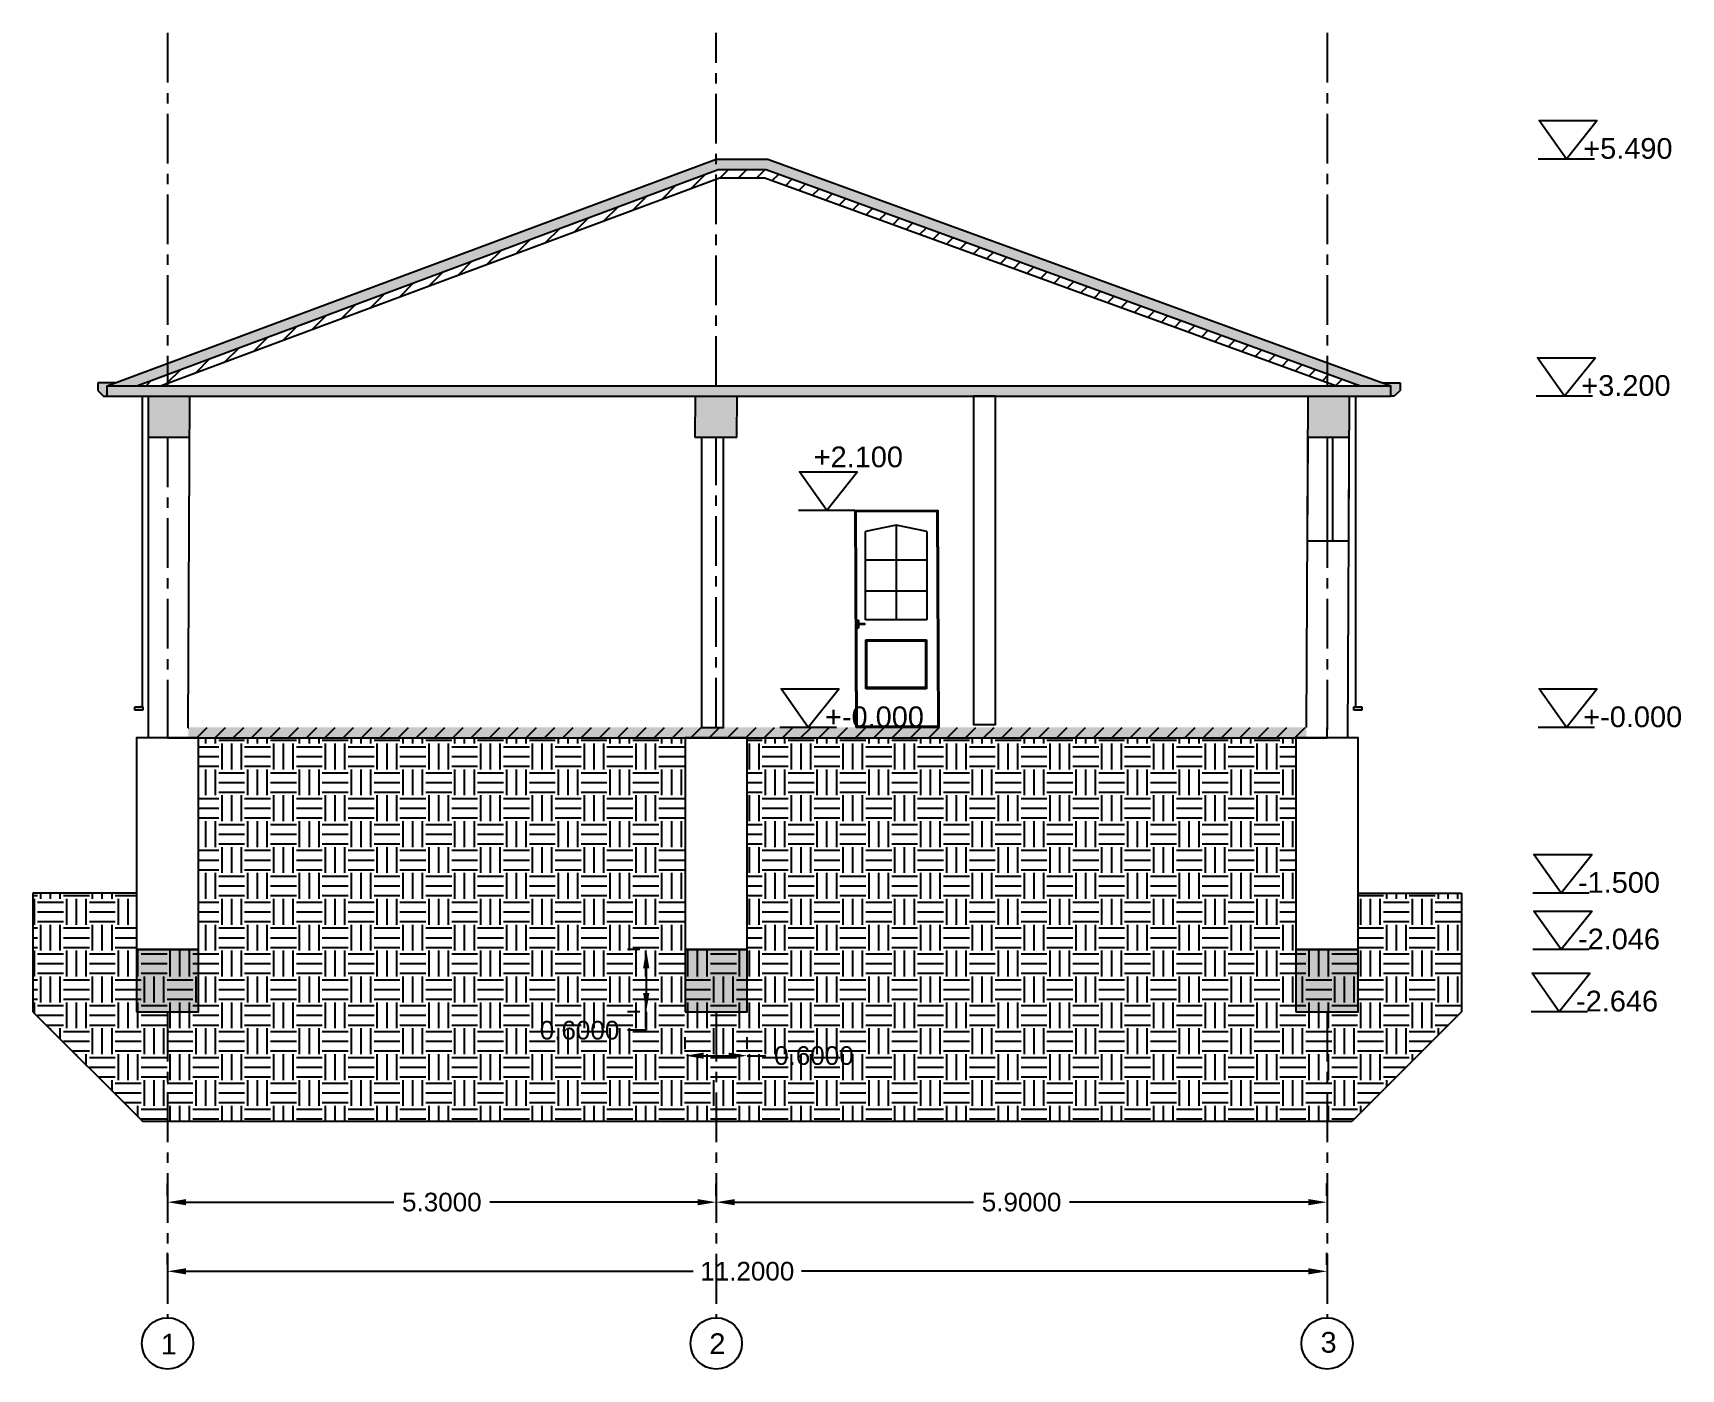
# Model space of a CAD drawing. Header units: inches. Extents: x 10 to 25.9, y 6.7 to 19.6.
import ezdxf

# ---------------------------------------------------------------- set-up
doc = ezdxf.new("R2010")
doc.units = ezdxf.units.IN
doc.header["$MEASUREMENT"] = 0
doc.linetypes.add('ACAD_ISO04W100', pattern=[30, 24, -3, 0, -3])
for name, color, linetype in [('construction', 7, 'ACAD_ISO04W100'), ('helper', 10, 'Continuous'), ('medium', 130, 'ACAD_ISO04W100'), ('show', 80, 'Continuous')]:
    doc.layers.add(name, color=color, linetype=linetype)
doc.styles.get("Standard").update_dxf_attribs({"font": 'arial.ttf'})
doc.dimstyles.get("Standard").update_dxf_attribs({"dimtxt": 0.18, "dimasz": 0.18, "dimexe": 0.18, "dimexo": 0.0625, "dimgap": 0.09, "dimtad": 0, "dimtih": 1, "dimtoh": 1, "dimdec": 4, "dimzin": 0, "dimdsep": 46, "dimtxsty": 'Standard', "dimcen": 0.09, "dimadec": 0, "dimazin": 0, "dimtfac": 1, "dimtdec": 4, "dimtofl": 0, "dimtmove": 0, "dimatfit": 3, "dimfxl": 1, "dimtolj": 1, "dimtzin": 0, "dimarcsym": 0})

# ---------------------------------------------------------------- blocks, each defined once
blk = doc.blocks.new('*D4')
at = {"color": 0, "lineweight": -2, "transparency": 16777216}
for p, q in [((11.255, 8.351), (11.255, 8.469)), ((16.555, 8.351), (16.555, 8.469)), ((11.435, 8.289), (13.442, 8.289)), ((16.375, 8.289), (14.369, 8.289))]:
    blk.add_line(p, q, dxfattribs=at)
at = {"color": 0, "transparency": 16777216}
for points in [[(11.435, 8.319), (11.435, 8.259), (11.255, 8.289)], [(16.375, 8.319), (16.375, 8.259), (16.555, 8.289)]]:
    blk.add_solid(points, dxfattribs=at)
at = {"layer": 'Defpoints', "color": 0, "transparency": 16777216}
for p in [(11.255, 8.289), (16.555, 8.289), (16.555, 8.289)]:
    blk.add_point(p, dxfattribs=at)
at = {"color": 0, "transparency": 16777216, "insert": (13.905, 8.289), "char_height": 0.18, "attachment_point": 5}
blk.add_mtext('\\A1;5.3000', dxfattribs=at)
blk = doc.blocks.new('*D5')
at = {"color": 0, "lineweight": -2, "transparency": 16777216}
for p, q in [((16.555, 8.351), (16.555, 8.469)), ((22.455, 8.351), (22.455, 8.469)), ((16.735, 8.289), (19.042, 8.289)), ((22.275, 8.289), (19.969, 8.289))]:
    blk.add_line(p, q, dxfattribs=at)
at = {"color": 0, "transparency": 16777216}
for points in [[(16.735, 8.319), (16.735, 8.259), (16.555, 8.289)], [(22.275, 8.319), (22.275, 8.259), (22.455, 8.289)]]:
    blk.add_solid(points, dxfattribs=at)
at = {"layer": 'Defpoints', "color": 0, "transparency": 16777216}
for p in [(16.555, 8.289), (22.455, 8.289), (22.455, 8.289)]:
    blk.add_point(p, dxfattribs=at)
at = {"color": 0, "transparency": 16777216, "insert": (19.505, 8.289), "char_height": 0.18, "attachment_point": 5}
blk.add_mtext('\\A1;5.9000', dxfattribs=at)
blk = doc.blocks.new('*D6')
at = {"color": 0, "lineweight": -2, "transparency": 16777216}
for p, q in [((11.255, 7.684), (11.255, 7.801)), ((22.455, 7.684), (22.455, 7.801)), ((11.435, 7.621), (16.331, 7.621)), ((22.275, 7.621), (17.38, 7.621))]:
    blk.add_line(p, q, dxfattribs=at)
at = {"color": 0, "transparency": 16777216}
for points in [[(11.435, 7.651), (11.435, 7.591), (11.255, 7.621)], [(22.275, 7.651), (22.275, 7.591), (22.455, 7.621)]]:
    blk.add_solid(points, dxfattribs=at)
at = {"layer": 'Defpoints', "color": 0, "transparency": 16777216}
for p in [(11.255, 7.621), (22.455, 7.621), (22.455, 7.621)]:
    blk.add_point(p, dxfattribs=at)
at = {"color": 0, "transparency": 16777216, "insert": (16.855, 7.621), "char_height": 0.18, "attachment_point": 5}
blk.add_mtext('\\A1;11.2000', dxfattribs=at)
blk = doc.blocks.new('*D7')
at = {"color": 0, "lineweight": -2, "transparency": 16777216}
for p, q in [((16.255, 9.767), (16.255, 9.884)), ((16.855, 9.767), (16.855, 9.884)), ((16.435, 9.704), (16.675, 9.704)), ((16.855, 9.704), (17.035, 9.704))]:
    blk.add_line(p, q, dxfattribs=at)
at = {"color": 0, "transparency": 16777216}
for points in [[(16.435, 9.734), (16.435, 9.674), (16.255, 9.704)], [(16.675, 9.734), (16.675, 9.674), (16.855, 9.704)]]:
    blk.add_solid(points, dxfattribs=at)
at = {"layer": 'Defpoints', "color": 0, "transparency": 16777216}
for p in [(16.255, 9.704), (16.855, 9.704), (16.855, 9.704)]:
    blk.add_point(p, dxfattribs=at)
at = {"color": 0, "transparency": 16777216, "insert": (17.499, 9.704), "char_height": 0.18, "attachment_point": 5}
blk.add_mtext('\\A1;0.6000', dxfattribs=at)
blk = doc.blocks.new('*D8')
at = {"color": 0, "lineweight": -2, "transparency": 16777216}
for p, q in [((15.816, 10.729), (15.699, 10.729)), ((15.879, 10.549), (15.879, 10.309)), ((15.816, 10.129), (15.699, 10.129)), ((15.879, 10.129), (15.879, 9.949)), ((15.879, 9.949), (15.699, 9.949))]:
    blk.add_line(p, q, dxfattribs=at)
at = {"color": 0, "transparency": 16777216}
for points in [[(15.849, 10.549), (15.909, 10.549), (15.879, 10.729)], [(15.849, 10.309), (15.909, 10.309), (15.879, 10.129)]]:
    blk.add_solid(points, dxfattribs=at)
at = {"layer": 'Defpoints', "color": 0, "transparency": 16777216}
for p in [(15.879, 10.729), (15.879, 10.129), (15.879, 10.129)]:
    blk.add_point(p, dxfattribs=at)
at = {"color": 0, "transparency": 16777216, "insert": (15.235, 9.949), "char_height": 0.18, "attachment_point": 5}
blk.add_mtext('\\A1;0.6000', dxfattribs=at)

msp = doc.modelspace()

# ---------------------------------------------------------------- hatches: boundary and pattern name
at = {"true_color": 0x93278f}
h = msp.add_hatch(color=217, dxfattribs=at)
h.dxf.hatch_style = 1
h.paths.add_polyline_path([(11.2554, 16.39173), (11.2554, 16.28502), (16.5554, 18.2579), (16.5554, 18.3646)])
h.paths.add_polyline_path([(16.5554, 18.3646), (16.5554, 18.2579), (16.57341, 18.2646), (17.03777, 18.2646), (22.77964, 16.17456), (23.072, 16.17456), (17.0554, 18.3646)])
h = msp.add_hatch(dxfattribs=at)
h.set_pattern_fill('ANSI31', color=217)
h.paths.add_polyline_path([(16.5554, 18.17254), (16.5554, 18.2579), (11.2554, 16.28502), (11.2554, 16.19966)])
h.paths.add_polyline_path([(17.03777, 18.2646), (16.57341, 18.2646), (16.5554, 18.2579), (16.5554, 18.17254), (16.58782, 18.1846), (17.02366, 18.1846), (22.54575, 16.17456), (22.77964, 16.17456)])
h = msp.add_hatch(color=217, dxfattribs=at)
h.dxf.hatch_style = 1
h.paths.add_polyline_path([(10.672, 16.17456), (10.95865, 16.17456), (11.2554, 16.28502), (11.2554, 16.39173)])
h = msp.add_hatch(dxfattribs=at)
h.set_pattern_fill('ANSI31', color=217)
h.paths.add_polyline_path([(10.95865, 16.17456), (11.18797, 16.17456), (11.2554, 16.19966), (11.2554, 16.28502)])
at = {"true_color": 0x636466}
h = msp.add_hatch(color=251, dxfattribs=at)
h.dxf.hatch_style = 1
h.paths.add_polyline_path([(10.672, 16.17456), (10.74888, 16.20318), (10.58138, 16.20318), (10.58138, 16.13073), (10.63755, 16.07456), (10.672, 16.07456)])
h.paths.add_polyline_path([(23.16088, 16.20318), (22.99338, 16.20318), (23.072, 16.17456), (23.072, 16.07456), (23.10471, 16.07456), (23.16088, 16.13073)])
at = {"true_color": 0xf26722}
h = msp.add_hatch(color=30, dxfattribs=at)
h.dxf.hatch_style = 1
h.paths.add_polyline_path([(23.072, 16.17456), (22.4554, 16.17456), (22.4554, 16.07456), (23.072, 16.07456)])
h.paths.add_polyline_path([(11.2554, 16.17456), (10.672, 16.17456), (10.672, 16.07456), (11.2554, 16.07456)])
at = {"true_color": 0x2776bb}
h = msp.add_hatch(color=152, dxfattribs=at)
h.dxf.hatch_style = 1
h.paths.add_polyline_path([(11.072, 16.07456), (11.072, 15.67664), (11.46993, 15.67457), (11.472, 16.07456)])
h.paths.add_polyline_path([(22.26994, 15.67664), (22.66999, 15.67457), (22.672, 16.07456), (22.272, 16.07456)])
h = msp.add_hatch(color=152, dxfattribs=at)
h.dxf.hatch_style = 1
h.paths.add_polyline_path([(16.5554, 16.07456), (16.3554, 16.07456), (16.35334, 15.67665), (16.5554, 15.6756)])
h.paths.add_polyline_path([(16.75748, 16.07456), (16.5554, 16.07456), (16.5554, 15.6756), (16.7554, 15.67456)])
at = {"true_color": 0xadddf7}
h = msp.add_hatch(color=141, dxfattribs=at)
h.dxf.hatch_style = 1
h.paths.add_polyline_path([(11.01743, 13.07456), (10.94086, 13.07456), (10.94086, 13.04275), (11.01743, 13.04275)])
h.paths.add_polyline_path([(22.792, 13.07456), (22.71543, 13.07456), (22.71543, 13.04275), (22.792, 13.04275)])
at = {"true_color": 0x939598}
h = msp.add_hatch(dxfattribs=at)
h.set_pattern_fill('EARTH', color=252)
h.paths.add_polyline_path([(16.2554, 12.7746), (11.5554, 12.7746), (11.5554, 10.7286), (11.2554, 10.7286), (11.2554, 9.06794), (16.5554, 9.06794), (16.5554, 10.7286), (16.2554, 10.7286)])
h.paths.add_polyline_path([(11.2554, 10.7286), (10.9554, 10.7286), (10.9554, 11.2746), (9.9554, 11.2746), (9.9554, 10.1286), (11.01606, 9.06794), (11.2554, 9.06794)])
h.paths.add_polyline_path([(22.1554, 12.7746), (16.8554, 12.7746), (16.8554, 10.7286), (16.5554, 10.7286), (16.5554, 9.06794), (22.4554, 9.06794), (22.4554, 10.7286), (22.1554, 10.7286)])
h.paths.add_polyline_path([(23.7554, 11.2746), (22.7554, 11.2746), (22.7554, 10.7286), (22.4554, 10.7286), (22.4554, 9.06794), (22.69474, 9.06794), (23.7554, 10.1286)])
at = {"true_color": 0xf26722}
h = msp.add_hatch(dxfattribs=at)
h.set_pattern_fill('AR-CONC', color=30)
h.paths.add_polyline_path([(11.5554, 12.7746), (11.2554, 12.7746), (10.9554, 12.7746), (10.9554, 10.7286), (11.5554, 10.7286)])
h.paths.add_polyline_path([(16.8554, 12.7746), (16.5554, 12.7746), (16.2554, 12.7746), (16.2554, 10.7286), (16.8554, 10.7286)])
h.paths.add_polyline_path([(22.7554, 12.7746), (22.4554, 12.7746), (22.1554, 12.7746), (22.1554, 10.7286), (22.7554, 10.7286)])
at = {"true_color": 0x000000}
h = msp.add_hatch(dxfattribs=at)
h.set_pattern_fill('ANSI31', color=18)
h.paths.add_polyline_path([(22.25489, 12.8746), (22.2554, 12.8746), (11.45451, 12.8746), (11.45451, 12.7746), (22.25489, 12.7746)])
at = {"true_color": 0x7aafdf}
h = msp.add_hatch(color=143, dxfattribs=at)
h.dxf.hatch_style = 1
h.paths.add_polyline_path([(16.5554, 12.8746), (11.45491, 12.8746), (11.45491, 12.7746), (16.5554, 12.7746)])
h.paths.add_polyline_path([(22.25489, 12.8746), (16.5554, 12.8746), (16.5554, 12.7746), (22.25489, 12.7746)])
at = {"true_color": 0x2776bb}
h = msp.add_hatch(color=152, dxfattribs=at)
h.dxf.hatch_style = 1
h.paths.add_polyline_path([(11.5554, 10.7286), (10.9554, 10.7286), (10.9554, 10.1286), (11.5554, 10.1286)])
h.paths.add_polyline_path([(16.8554, 10.7286), (16.2554, 10.7286), (16.2554, 10.1286), (16.8554, 10.1286)])
h.paths.add_polyline_path([(22.7554, 10.7286), (22.1554, 10.7286), (22.1554, 10.1286), (22.7554, 10.1286)])
at = {"layer": 'helper', "true_color": 0xf26722}
h = msp.add_hatch(color=30, dxfattribs=at)
h.dxf.hatch_style = 1
h.paths.add_polyline_path([(22.4554, 16.17456), (16.5554, 16.17456), (16.5554, 16.07456), (22.4554, 16.07456)])
h.paths.add_polyline_path([(16.5554, 16.17456), (11.2554, 16.17456), (11.2554, 16.07456), (16.5554, 16.07456)])
at = {"layer": 'medium'}
h = msp.add_hatch(color=256, dxfattribs=at)
h.dxf.hatch_style = 1
h.paths.add_polyline_path([(17.99093, 13.87829), (17.92859, 13.87829), (17.92859, 13.86916), (17.99093, 13.86916)])
h.paths.add_polyline_path([(17.92859, 13.87829), (17.92059, 13.87829), (17.92059, 13.86916), (17.92859, 13.86916)])

# ---------------------------------------------------------------- linework, layer by layer
for p, q in [((10.74888, 16.20318), (10.58138, 16.20318)), ((10.58138, 16.20318), (10.58138, 16.13073)), ((10.58138, 16.13073), (10.63755, 16.07456)), ((10.672, 16.17456), (23.072, 16.17456)), ((10.672, 16.07456), (10.672, 16.17456)), ((22.99338, 16.20318), (23.16088, 16.20318)), ((23.072, 16.07456), (23.072, 16.17456)), ((23.16088, 16.13073), (23.10471, 16.07456)), ((23.16088, 16.20318), (23.16088, 16.13073)), ((10.63755, 16.07456), (10.672, 16.07456)), ((10.672, 16.07456), (23.072, 16.07456)), ((11.072, 12.7746), (11.072, 16.07456)), ((11.072, 16.07456), (11.472, 16.07456)), ((11.4554, 12.8746), (11.472, 16.07456)), ((16.35334, 15.67665), (16.3554, 16.07456)), ((16.3554, 16.07456), (16.7554, 16.07456)), ((16.7554, 15.67456), (16.75748, 16.07456)), ((22.2554, 12.8746), (22.272, 16.07456)), ((22.272, 16.07456), (22.672, 16.07456)), ((22.6554, 12.7746), (22.672, 16.07456)), ((23.10471, 16.07456), (23.07026, 16.07456)), ((11.472, 15.67456), (11.06994, 15.67665)), ((16.7554, 15.67456), (16.35334, 15.67665)), ((22.66993, 15.67457), (22.26994, 15.67664)), ((11.2554, 12.8746), (11.2554, 12.8746)), ((11.2554, 12.8746), (11.2554, 12.7746)), ((11.2554, 12.7746), (22.4554, 12.7746)), ((22.4554, 12.8746), (22.4554, 12.8746)), ((22.4554, 12.7746), (22.4554, 12.8746)), ((10.9554, 11.2746), (9.9554, 11.2746)), ((9.9554, 11.2746), (9.9554, 10.1286)), ((10.9554, 11.2746), (10.9554, 11.2746)), ((22.7554, 11.2746), (22.7554, 11.2746)), ((22.7554, 11.2746), (23.7554, 11.2746)), ((23.7554, 11.2746), (23.7554, 10.1286)), ((9.9554, 10.1286), (11.01606, 9.06794)), ((23.7554, 10.1286), (22.69474, 9.06794)), ((22.69474, 9.06794), (11.01606, 9.06794))]:
    msp.add_line(p, q)
at = {"color": 141, "true_color": 0xadddf7}
for p, q in [((11.01, 16.07456), (11.01, 13.07456)), ((22.73, 16.07456), (22.73, 13.07456)), ((10.94086, 13.07456), (11.01743, 13.07456)), ((10.94086, 13.04275), (10.94086, 13.07456)), ((11.01743, 13.07456), (10.992, 13.07456)), ((11.01743, 13.06856), (11.01743, 13.07456)), ((11.01743, 13.07456), (11.01743, 13.04275)), ((22.71543, 13.07456), (22.792, 13.07456)), ((22.792, 13.07456), (22.792, 13.04275)), ((11.01743, 13.04275), (10.94086, 13.04275)), ((22.792, 13.04275), (22.71543, 13.04275))]:
    msp.add_line(p, q, dxfattribs=at)
at = {"color": 251, "true_color": 0x636466}
msp.add_line((22.71543, 13.04275), (22.71543, 13.07456), dxfattribs=at)
at = {"color": 217, "true_color": 0x93278f}
for points in [[(10.672, 16.17456), (16.5554, 18.3646), (17.0554, 18.3646), (23.072, 16.17456)], [(10.95865, 16.17456), (16.57341, 18.2646), (17.03777, 18.2646), (22.77964, 16.17456)], [(11.18797, 16.17456), (16.58782, 18.1846), (17.02366, 18.1846), (22.54575, 16.17456)]]:
    msp.add_lwpolyline(points, dxfattribs=at)
for points in [[(19.04129, 16.07634), (19.04129, 12.90257), (19.25324, 12.90257), (19.25324, 16.07456), (19.04129, 16.07456)], [(16.41334, 15.67634), (16.41334, 12.8746), (16.62529, 12.8746), (16.62529, 15.67456), (16.41334, 15.67456)]]:
    msp.add_lwpolyline(points)
for points in [[(11.5554, 10.7286), (11.5554, 12.7746), (11.2554, 12.7746), (10.9554, 12.7746), (10.9554, 10.7286)], [(16.8554, 10.7286), (16.8554, 12.7746), (16.5554, 12.7746), (16.2554, 12.7746), (16.2554, 10.7286)], [(22.7554, 10.7286), (22.7554, 12.7746), (22.4554, 12.7746), (22.1554, 12.7746), (22.1554, 10.7286)], [(10.9554, 10.1286), (11.5554, 10.1286), (11.5554, 10.7286), (10.9554, 10.7286)], [(16.2554, 10.1286), (16.8554, 10.1286), (16.8554, 10.7286), (16.2554, 10.7286)], [(22.1554, 10.1286), (22.7554, 10.1286), (22.7554, 10.7286), (22.1554, 10.7286)]]:
    msp.add_lwpolyline(points, close=True)
for centre in [(11.2554, 6.92525), (16.5554, 6.92525), (22.4554, 6.92525)]:
    msp.add_circle(centre, 0.24806)
at = {"layer": 'construction', "ltscale": 0.02}
for p, q in [((11.2554, 19.5829), (11.2554, 16.17456)), ((16.5554, 16.17456), (16.5554, 19.5829)), ((22.4554, 19.5829), (22.4554, 16.17456)), ((11.2554, 15.67568), (11.2554, 12.7746)), ((16.5554, 12.8746), (16.5554, 15.6756)), ((22.4554, 15.67568), (22.4554, 12.7746)), ((11.2554, 10.1286), (11.2554, 7.17331)), ((16.5554, 10.1286), (16.5554, 7.17331)), ((22.4554, 10.1286), (22.4554, 7.17331))]:
    msp.add_line(p, q, dxfattribs=at)
at = {"layer": 'helper'}
msp.add_line((11.2554, 12.7746), (11.2554, 12.7746), dxfattribs=at)
at = {"layer": 'medium'}
for p, q in [((22.26994, 15.67664), (22.26475, 14.67667)), ((22.66993, 15.67457), (22.26994, 15.67664)), ((22.4554, 15.67568), (22.45534, 14.67666)), ((22.50661, 15.67568), (22.50661, 14.67665)), ((22.66497, 14.67664), (22.67015, 15.67457)), ((18.29329, 14.82804), (17.99745, 14.76681)), ((18.29329, 14.82804), (18.29329, 13.91539)), ((18.58914, 14.76681), (18.29329, 14.82804)), ((17.99745, 13.91539), (17.99745, 14.76681)), ((18.58914, 14.76681), (18.58914, 13.91539)), ((22.26475, 14.67667), (22.66497, 14.67664)), ((17.99745, 14.49483), (18.58914, 14.49483)), ((17.99745, 14.19329), (18.58914, 14.19329)), ((18.58914, 13.91539), (17.99745, 13.91539))]:
    msp.add_line(p, q, dxfattribs=at)
for points in [[(18.70612, 12.8746), (17.90612, 12.8746), (17.89581, 14.97064), (18.69583, 14.97458)], [(18.69607, 12.8846), (17.91607, 12.8846), (17.90586, 14.96069), (18.68587, 14.96453)], [(17.92059, 13.87829), (17.99093, 13.87829), (17.99093, 13.86916), (17.92059, 13.86916)], [(18.0004, 13.72196), (18.58618, 13.72196), (18.58618, 13.24895), (18.0004, 13.24895)], [(18.0104, 13.71196), (18.57618, 13.71196), (18.57618, 13.25895), (18.0104, 13.25895)]]:
    msp.add_lwpolyline(points, close=True, dxfattribs=at)
msp.add_lwpolyline([(17.92859, 13.86916), (17.92859, 13.83361), (17.91121, 13.83355), (17.91121, 13.91115), (17.92859, 13.9112), (17.92859, 13.87829)], dxfattribs=at)
msp.add_circle((17.92001, 13.84204), 0.00845, dxfattribs=at)
at = {"layer": 'show'}
for points in [[(25.06602, 18.73628), (24.76742, 18.3646), (24.50548, 18.73628)], [(25.04724, 16.44624), (24.74863, 16.07456), (24.4867, 16.44624)], [(17.92087, 15.34232), (17.62226, 14.97064), (17.36033, 15.34232)], [(17.74185, 13.24628), (17.44325, 12.8746), (17.18131, 13.24628)], [(25.06602, 13.24628), (24.76742, 12.8746), (24.50548, 13.24628)], [(25.01489, 11.64628), (24.71629, 11.2746), (24.45435, 11.64628)], [(25.01489, 11.10028), (24.71629, 10.7286), (24.45435, 11.10028)], [(24.99656, 10.50028), (24.69795, 10.1286), (24.43602, 10.50028)], [(24.99656, 10.50028), (24.69795, 10.1286), (24.43602, 10.50028)]]:
    msp.add_lwpolyline(points, close=True, dxfattribs=at)
for points in [[(25.03983, 18.3646), (24.76742, 18.3646), (24.495, 18.3646)], [(25.02104, 16.07456), (24.74863, 16.07456), (24.47622, 16.07456)], [(17.89467, 14.97064), (17.62226, 14.97064), (17.34985, 14.97064)], [(17.71566, 12.8746), (17.44325, 12.8746), (17.17084, 12.8746)], [(25.03983, 12.8746), (24.76742, 12.8746), (24.495, 12.8746)], [(24.9887, 11.2746), (24.71629, 11.2746), (24.44388, 11.2746)], [(24.9887, 10.7286), (24.71629, 10.7286), (24.44388, 10.7286)], [(24.97036, 10.1286), (24.69795, 10.1286), (24.42554, 10.1286)], [(24.97036, 10.1286), (24.69795, 10.1286), (24.42554, 10.1286)]]:
    msp.add_lwpolyline(points, dxfattribs=at)

# ---------------------------------------------------------------- texts
at = {"char_height": 0.2, "attachment_point": 1}
for s, width, insert in [('+5.490', 0.8312728, (24.93044, 18.56753)), ('+3.200', 0.8312728, (24.91166, 16.27748)), ('+2.100', 0.8312728, (17.49694, 15.58815)), ('+-0.000', 0.8312728, (17.60628, 13.07753)), ('+-0.000', 0.8312728, (24.93044, 13.07753)), ('-1.500', 0.8312728, (24.87932, 11.47753)), ('-2.046', 0.6036082, (24.87932, 10.93153)), ('-2.646', 0.8312728, (24.86098, 10.33153)), ('1', 0.7112447, (11.19049, 7.01811)), ('2', 0.7112447, (16.48877, 7.02181)), ('3', 0.7112447, (22.39235, 7.03532))]:
    msp.add_mtext_dynamic_manual_height_columns(s, width=width, gutter_width=1, heights=[0], dxfattribs=dict(at, insert=insert))

# ---------------------------------------------------------------- dimensions: what is measured, and where the dimension line sits
dim = msp.add_linear_dim(base=(15.87853, 10.1286), p1=(15.87853, 10.7286), p2=(15.87853, 10.1286), angle=90, dimstyle='Standard')
dim.commit()
dim.dimension.update_dxf_attribs({"geometry": '*D8', "text_midpoint": (15.23521, 9.9486)})
for base, p1, p2, picture, middle in [((16.8554, 9.70449), (16.2554, 9.70449), (16.8554, 9.70449), '*D7', (17.49873, 9.70449)), ((16.5554, 8.28894), (11.2554, 8.28894), (16.5554, 8.28894), '*D4', (13.9054, 8.28894)), ((22.4554, 7.62112), (11.2554, 7.62112), (22.4554, 7.62112), '*D6', (16.8554, 7.62112))]:
    dim = msp.add_linear_dim(base=base, p1=p1, p2=p2, dimstyle='Standard')
    dim.commit()
    dim.dimension.update_dxf_attribs({"geometry": picture, "text_midpoint": middle})
dim = msp.add_linear_dim(base=(22.4554, 8.28894), p1=(16.5554, 8.28894), p2=(22.4554, 8.28894), dimstyle='Standard')
dim.commit()
dim.dimension.update_dxf_attribs({"geometry": '*D5', "text_midpoint": (19.5054, 8.28894), "dimtype": 160})

doc.saveas('drawing.dxf')
